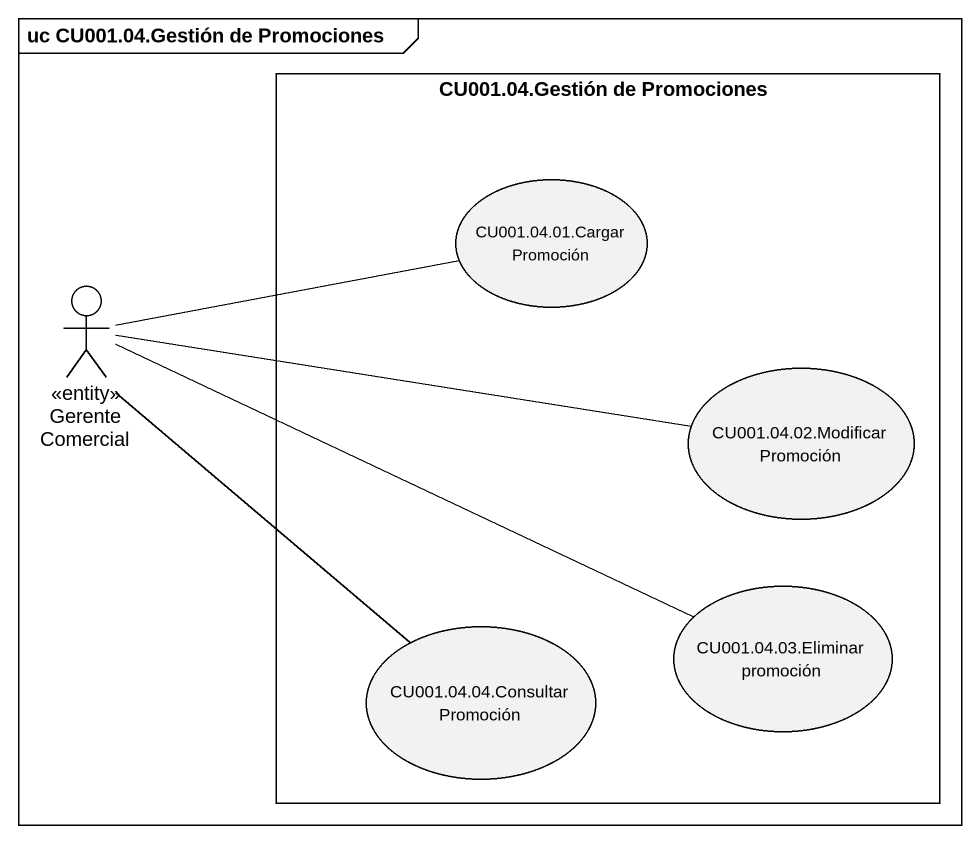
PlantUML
@startuml
mainframe uc CU001.04.Gestión de Promociones
rectangle "CU001.04.Gestión de Promociones" as CU001_04_Gestión_de {
  usecase "CU001.04.01.Cargar Promoción" as CU001_04_01_Cargar_Promoción
  usecase "CU001.04.02.Modificar Promoción" as CU001_04_02_Modificar
  usecase "CU001.04.03.Eliminar promoción" as CU001_04_03_Eliminar
  usecase "CU001.04.04.Consultar Promoción" as CU001_04_04_Consultar
}
actor "Gerente Comercial" as Gerente_Comercial <<entity>>
Gerente_Comercial -right- CU001_04_01_Cargar_Promoción
Gerente_Comercial -right- CU001_04_02_Modificar
Gerente_Comercial -right- CU001_04_03_Eliminar
Gerente_Comercial -- CU001_04_04_Consultar
@enduml
